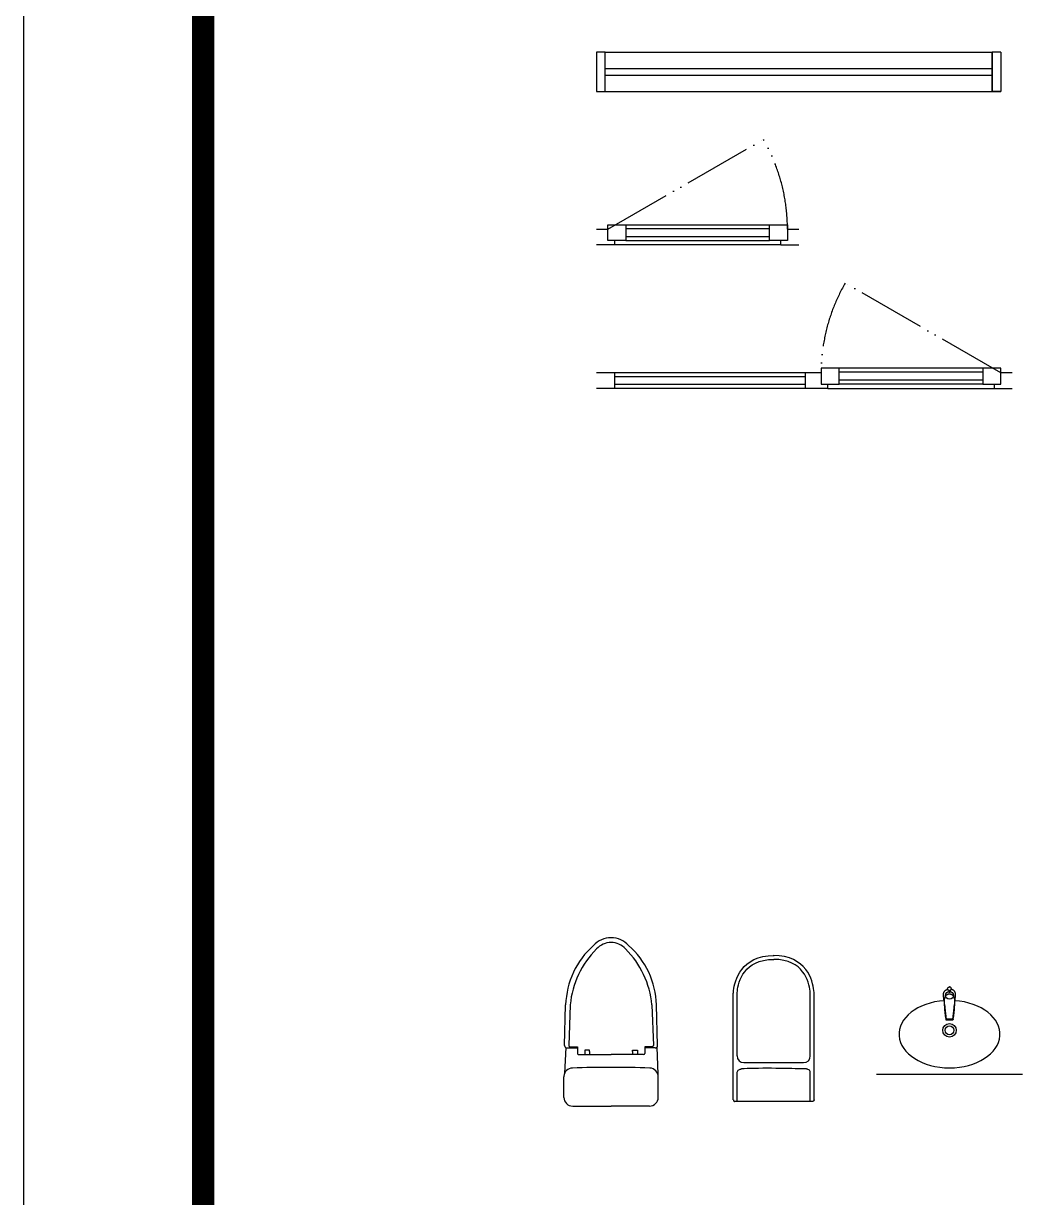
# Model space of a CAD drawing. Header units: millimetres. Extents: x 0 to 460316, y -63250 to 103204.
# Drawn here: x 0 to 4521, y 52751 to 57982 of the extents above; entities that cross this region are included whole.
import ezdxf

# ---------------------------------------------------------------- set-up
doc = ezdxf.new("R2010")
doc.units = ezdxf.units.MM
doc.header["$LTSCALE"] = 25
doc.linetypes.add('ACAD_ISO05W100', pattern=[33, 24, -3, 0, -3, 0, -3])
for name, color, linetype in [('ac-furniture', 152, 'Continuous'), ('ac-Ref', 8, 'Continuous'), ('ac-window', 140, 'Continuous')]:
    doc.layers.add(name, color=color, linetype=linetype)

# ---------------------------------------------------------------- blocks, each defined once
blk = doc.blocks.new('*U72')
at = {"layer": 'ac-Ref'}
for p, q in [((38.09999999980296, 175.5148948180431), (1761.899999999791, 175.5148948176102)), ((38.09999999630963, 1.484295353293419e-09), (1761.899999999994, -4.329194780439138e-10))]:
    blk.add_line(p, q, dxfattribs=at)
at = {"layer": 'ac-window'}
for p, q in [((1799.999999999797, 175.5148948165042), (1800, -2.266460796818137e-09)), ((38.09999999879604, 102.7574474090434), (1761.899999999898, 102.7574474085814)), ((38.09999999878629, 72.75744740904338), (1761.899999999888, 72.75744740858136))]:
    blk.add_line(p, q, dxfattribs=at)
for points in [[(-9.450088121619185e-10, 175.5148948180431), (0, 0), (38.09999999777938, 0), (38.09999999980296, 175.5148948180431), (-2.028611355152091e-10, 175.5148948180431), (-2.028611355152091e-10, 175.5148948180431)], [(1800, -2.266460796818137e-09), (1761.899999999994, -4.329194780439138e-10), (1761.899999999791, 175.5148948176102)], [(1761.899999999791, 175.5148948194583), (1761.900000000736, 1.429725671187043e-09), (1800, -4.329194780439138e-10)], [(1799.999999999797, 175.5148948176102), (1761.900000000534, 175.5148948194583), (1761.900000000534, 175.5148948194583)]]:
    blk.add_lwpolyline(points, dxfattribs=at)
blk = doc.blocks.new('*U69')
at = {"layer": 'ac-Ref', "linetype": 'ACAD_ISO05W100', "ltscale": 0.5}
blk.add_line((49995.63306889497, 111701.2475769431), (49302.8127458674, 112101.2475769431), dxfattribs=at)
at = {"layer": 'ac-Ref'}
for p, q in [((49125.63306889497, 111701.2475769429), (48275.63306889497, 111701.247576943)), ((49915.63306889497, 111721.2475769431), (49275.63306889497, 111721.2475769431)), ((50045.63306889497, 111701.2475769429), (49995.63306889497, 111701.2475769431)), ((49125.63306889497, 111631.2475769431), (48275.63306889497, 111631.2475769432)), ((49225.63306889497, 111631.2475769431), (49965.63306889497, 111631.2475769431)), ((49915.63306889497, 111651.2475769431), (49275.63306889497, 111651.2475769431)), ((49965.63306889497, 111651.2475769431), (49965.63306889497, 111631.2475769431)), ((49965.63306889497, 111631.2475769431), (50045.63306889497, 111631.2475769431))]:
    blk.add_line(p, q, dxfattribs=at)
at = {"layer": 'ac-Ref', "linetype": 'ACAD_ISO05W100', "ltscale": 0.5}
blk.add_arc((49995.63306889498, 111701.2475769431), 800.000000000028, 149.999999999991, 180, dxfattribs=at)
at = {"layer": 'ac-window'}
for p, q in [((48275.63306889497, 111701.2475769429), (48195.63306889497, 111701.2475769429)), ((48275.63306889497, 111701.2475769429), (48275.63306889497, 111631.2475769431)), ((49125.63306889497, 111683.7475769431), (48275.63306889497, 111683.7475769432)), ((49195.63306889497, 111701.2475769431), (49125.63306889497, 111701.2475769429)), ((49125.63306889497, 111631.2475769431), (49125.63306889497, 111701.2475769429)), ((49195.63306889497, 111721.2475769431), (49195.63306889497, 111651.2475769431)), ((49275.63306889497, 111721.2475769431), (49195.63306889497, 111721.2475769431)), ((49275.63306889497, 111651.2475769431), (49275.63306889497, 111721.2475769431)), ((49915.63306889497, 111703.7475769431), (49275.63306889497, 111703.7475769431)), ((49915.63306889497, 111721.2475769431), (49915.63306889497, 111651.2475769431)), ((49995.63306889497, 111721.2475769431), (49915.63306889497, 111721.2475769431)), ((49995.63306889497, 111651.2475769431), (49995.63306889497, 111721.2475769431)), ((48275.63306889497, 111631.2475769431), (48195.63306889497, 111631.2475769431)), ((49125.63306889497, 111648.7475769431), (48275.63306889497, 111648.7475769432)), ((49225.63306889497, 111631.2475769431), (49125.63306889497, 111631.2475769431)), ((49195.63306889497, 111651.2475769431), (49275.63306889497, 111651.2475769431)), ((49225.63306889497, 111631.2475769431), (49225.63306889497, 111651.2475769431)), ((49915.63306889497, 111668.7475769431), (49275.63306889497, 111668.7475769431)), ((49915.63306889497, 111651.2475769431), (49995.63306889497, 111651.2475769431))]:
    blk.add_line(p, q, dxfattribs=at)
blk = doc.blocks.new('*U68')
at = {"layer": 'ac-Ref', "linetype": 'ACAD_ISO05W100', "ltscale": 0.5}
for p, q in [((50, 69.9999999999709), (742.820323027554, 469.9999999999709)), ((0, 69.99999999979627), (50, 69.9999999999709)), ((850, 69.99999999999272), (900, 69.9999999998181))]:
    blk.add_line(p, q, dxfattribs=at)
at = {"layer": 'ac-Ref'}
for p, q in [((130, 89.9999999999709), (770, 89.99999999999272)), ((80, -2.91038304567337e-11), (0, 0)), ((80, 19.9999999999709), (80, -2.91038304567337e-11)), ((130, 19.9999999999709), (770, 19.99999999999272)), ((820, -7.275957614183426e-12), (820, 19.99999999999272)), ((820, -7.275957614183426e-12), (80, -2.91038304567337e-11)), ((820, -7.275957614183426e-12), (900, -7.275957614183426e-12))]:
    blk.add_line(p, q, dxfattribs=at)
at = {"layer": 'ac-Ref', "linetype": 'ACAD_ISO05W100', "ltscale": 0.5}
blk.add_arc((50.00000000000147, 69.99999999997658), 799.9999999999987, 1.303103432782656e-12, 29.99999999999955, dxfattribs=at)
at = {"layer": 'ac-window'}
for p, q in [((50, 19.9999999999709), (50, 89.9999999999709)), ((50, 89.9999999999709), (130, 89.9999999999709)), ((130, 89.9999999999709), (130, 19.9999999999709)), ((130, 72.4999999999709), (770, 72.50000000002183)), ((770, 19.99999999999272), (770, 89.99999999999272)), ((770, 89.99999999999272), (850, 89.99999999999272)), ((850, 89.99999999999272), (850, 19.99999999999272)), ((130, 19.9999999999709), (50, 19.9999999999709)), ((130, 37.4999999999709), (770, 37.50000000002183)), ((850, 19.99999999999272), (770, 19.99999999999272))]:
    blk.add_line(p, q, dxfattribs=at)
blk = doc.blocks.new('세면대_고급형(동적)')
at = {"layer": 'ac-furniture', "linetype": 'ByBlock'}
for p, q in [((54907.61039441956, 115647.4553653373, 0.2530337033298763), (54907.61039441956, 115640.7069466597, 0.2530337033298763)), ((54913.61039441956, 115647.4553701038, 0.2530337033298763), (54913.61039441956, 115640.7072637846, 0.2530337033298763)), ((54889.60075581296, 115583.4184114534, 0.2530337033298763), (54889.60141252667, 115583.4164546548, 0.2530337033298763)), ((54891.43552333786, 115570.3401042527, 0.2530337033298763), (54891.42978006076, 115570.3103358561, 0.2530337033298763)), ((54891.42978006076, 115570.3103358561, 0.2530337033298763), (54891.42979714516, 115570.3101411059, 0.2530337033298763)), ((54929.78526489687, 115570.3400983338, 0.2530337033298763), (54929.79112210596, 115570.310317346, 0.2530337033298763)), ((54929.79112210596, 115570.310317346, 0.2530337033298763), (54929.79110576517, 115570.3101223168, 0.2530337033298763)), ((54931.62008815307, 115583.4183703284, 0.2530337033298763), (54931.61939326377, 115583.4162990462, 0.2530337033298763)), ((54896.98984260166, 115521.6622928463, 0.2530337033298763), (54896.98281974507, 115521.6647456825, 0.2530337033298763)), ((54924.23093697327, 115521.6623033805, 0.2530337033298763), (54924.23796034907, 115521.6647560403, 0.2530337033298763))]:
    blk.add_line(p, q, dxfattribs=at)
at = {"layer": 'ac-furniture'}
blk.add_line((55235.63556828797, 115272.8284892953), (54585.63556828797, 115272.8284892953), dxfattribs=at)
at = {"layer": 'ac-furniture', "linetype": 'ByBlock'}
for centre, radius in [((54910.63556828797, 115625.7992065747), 17.5), ((54910.63556828797, 115470.0612634491), 30), ((54910.63556828797, 115470.0612634491), 19.66465533525556)]:
    blk.add_circle(centre, radius, dxfattribs=at)
at = {"layer": 'ac-furniture'}
blk.add_ellipse((54910.63556828797, 115452.8284892953), major_axis=(225, -1.377727649040772e-14), ratio=0.6666666666666666, start_param=1.674619146323874, end_param=7.750383841707553, dxfattribs=at)
at = {"layer": 'ac-furniture', "linetype": 'ByBlock'}
for points in [[(54907.01080220807, 115647.7133955556, 0.2530337033298763), (54906.32382683177, 115648.0820476561, 0.2530337033298763), (54905.40391887886, 115648.7215246322, 0.2530337033298763), (54904.58099771426, 115649.4784032759, 0.2530337033298763), (54903.87039280226, 115650.3385843701, 0.2530337033298763), (54903.28534136777, 115651.2860443685, 0.2530337033298763), (54902.83674181206, 115652.3031338843, 0.2530337033298763), (54902.53295069617, 115653.3709064638, 0.2530337033298763), (54902.37962707377, 115654.4694715244, 0.2530337033298763), (54902.37962707377, 115655.5783648776, 0.2530337033298763), (54902.53295069617, 115656.6769299382, 0.2530337033298763), (54902.83674181206, 115657.7447025177, 0.2530337033298763), (54903.28534136777, 115658.7617920334, 0.2530337033298763), (54903.87039280226, 115659.7092520319, 0.2530337033298763), (54904.58099771426, 115660.5694331261, 0.2530337033298763), (54905.40391887886, 115661.3263117697, 0.2530337033298763), (54906.32382683177, 115661.9657887458, 0.2530337033298763), (54907.32358542837, 115662.4759518082, 0.2530337033298763), (54908.38457105757, 115662.8472975842, 0.2530337033298763), (54909.48701956456, 115663.0729086048, 0.2530337033298763), (54910.61039441956, 115663.1485821633, 0.2530337033298763)], [(54914.20998663106, 115647.7133955556, 0.2530337033298763), (54914.89696200736, 115648.0820476561, 0.2530337033298763), (54915.81686996025, 115648.7215246322, 0.2530337033298763), (54916.63979112486, 115649.4784032759, 0.2530337033298763), (54917.35039603687, 115650.3385843701, 0.2530337033298763), (54917.93544747136, 115651.2860443685, 0.2530337033298763), (54918.38404702707, 115652.3031338843, 0.2530337033298763), (54918.68783814297, 115653.3709064638, 0.2530337033298763), (54918.84116176536, 115654.4694715244, 0.2530337033298763), (54918.84116176536, 115655.5783648776, 0.2530337033298763), (54918.68783814297, 115656.6769299382, 0.2530337033298763), (54918.38404702707, 115657.7447025177, 0.2530337033298763), (54917.93544747136, 115658.7617920334, 0.2530337033298763), (54917.35039603687, 115659.7092520319, 0.2530337033298763), (54916.63979112486, 115660.5694331261, 0.2530337033298763), (54915.81686996025, 115661.3263117697, 0.2530337033298763), (54914.89696200736, 115661.9657887458, 0.2530337033298763), (54913.89720341077, 115662.4759518082, 0.2530337033298763), (54912.83621778156, 115662.8472975842, 0.2530337033298763), (54911.73376927456, 115663.0729086048, 0.2530337033298763), (54910.61039441956, 115663.1485821633, 0.2530337033298763)], [(54891.99888568895, 115621.8706276212, 0.2530337033298763), (54891.70118966346, 115621.4459791533, 0.2530337033298763), (54891.38182348506, 115620.9706960091, 0.2530337033298763), (54891.03494929426, 115620.4299789475, 0.2530337033298763), (54890.66137664426, 115619.8126514081, 0.2530337033298763), (54890.27176981847, 115619.1227831634, 0.2530337033298763), (54889.88384952267, 115618.3797278247, 0.2530337033298763), (54889.51333318496, 115617.6055811437, 0.2530337033298763), (54889.17002486126, 115616.817226436, 0.2530337033298763), (54888.85933049626, 115616.0260592703, 0.2530337033298763), (54888.58539688986, 115615.2447983627, 0.2530337033298763), (54888.35042772736, 115614.4867943992, 0.2530337033298763), (54888.15471728487, 115613.7660122768, 0.2530337033298763), (54887.99621687876, 115613.0949025274, 0.2530337033298763), (54887.87017358106, 115612.4782255163, 0.2530337033298763), (54887.77119124656, 115611.916377766, 0.2530337033298763), (54887.69404536937, 115611.4068317939, 0.2530337033298763), (54887.63408595357, 115610.9418604049, 0.2530337033298763), (54887.58793335606, 115610.5140684937, 0.2530337033298763), (54887.55315246487, 115610.1169777623, 0.2530337033298763), (54887.52806139397, 115609.7516608644, 0.2530337033298763), (54887.51013437046, 115609.4234854679, 0.2530337033298763), (54887.49639727626, 115609.1306490027, 0.2530337033298763)], [(54910.61039017707, 115631.2566508739, 0.2530337033298763), (54908.31731300947, 115631.1317546683, 0.2530337033298763), (54905.85993368227, 115630.7479604919, 0.2530337033298763), (54903.17646012016, 115630.0212882903, 0.2530337033298763), (54900.24740417078, 115628.816303379, 0.2530337033298763), (54897.24100485735, 115627.0391111843, 0.2530337033298763), (54894.41203356457, 115624.6882056742, 0.2530337033298763), (54891.99976542767, 115621.8700262913, 0.2530337033298763)], [(54910.61039441956, 115646.8992542386, 0.2530337033298763), (54909.48701956456, 115646.9749277972, 0.2530337033298763), (54908.38457105757, 115647.2005388178, 0.2530337033298763), (54907.32358542837, 115647.5718845938, 0.2530337033298763), (54907.01080220807, 115647.7133955556, 0.2530337033298763)], [(54907.01080054966, 115647.713392083, 0.2530337033298763), (54907.79259821966, 115647.3861326162, 0.2530337033298763), (54908.54315761056, 115647.1535597004, 0.2530337033298763), (54909.25521535687, 115647.0018316045, 0.2530337033298763), (54909.94151770527, 115646.9163135871, 0.2530337033298763), (54910.61039441956, 115646.8889164237, 0.2530337033298763)], [(54907.61007768447, 115642.4675900481, 0.2530337033298763), (54907.48296492787, 115642.3144875555, 0.2530337033298763), (54907.32545649787, 115642.0540233804, 0.2530337033298763), (54907.23489188367, 115641.7901131706, 0.2530337033298763), (54907.21039996407, 115641.5640317398, 0.2530337033298763)], [(54907.21039996407, 115641.5640317398, 0.2530337033298763), (54907.21091271867, 115641.531698416, 0.2530337033298763), (54907.24929895956, 115641.2843787052, 0.2530337033298763), (54907.34474822956, 115641.0514710397, 0.2530337033298763), (54907.49133037387, 115640.8359247597, 0.2530337033298763), (54907.68210359645, 115640.6403029666, 0.2530337033298763), (54907.91070653197, 115640.4654178766, 0.2530337033298763), (54908.17531180507, 115640.3094237907, 0.2530337033298763), (54908.47913136367, 115640.1701442369, 0.2530337033298763), (54908.82368032596, 115640.0485669366, 0.2530337033298763), (54909.20694483277, 115639.9476021974, 0.2530337033298763), (54909.63215300516, 115639.8693836758, 0.2530337033298763), (54910.10218637476, 115639.8179432481, 0.2530337033298763), (54910.61039441956, 115639.7995276248, 0.2530337033298763)], [(54910.61039441956, 115646.8992542386, 0.2530337033298763), (54911.73376927456, 115646.9749277972, 0.2530337033298763), (54912.83621778156, 115647.2005388178, 0.2530337033298763), (54913.89720341077, 115647.5718845938, 0.2530337033298763), (54914.20998663106, 115647.7133955556, 0.2530337033298763)], [(54910.61039441956, 115646.8889164237, 0.2530337033298763), (54911.28966428107, 115646.9171727452, 0.2530337033298763), (54911.97935226696, 115647.004152011, 0.2530337033298763), (54912.68855092257, 115647.1563990754, 0.2530337033298763), (54913.43152439166, 115647.387338904, 0.2530337033298763), (54914.20998828947, 115647.713392083, 0.2530337033298763)], [(54910.61039441956, 115639.7995276248, 0.2530337033298763), (54911.10438855796, 115639.8169156165, 0.2530337033298763), (54911.54668081696, 115639.8633680628, 0.2530337033298763), (54911.94427283827, 115639.9325446944, 0.2530337033298763), (54912.30299466166, 115640.02075628, 0.2530337033298763), (54912.62251911397, 115640.1242954267, 0.2530337033298763), (54912.91212165536, 115640.2439165855, 0.2530337033298763), (54913.17235280937, 115640.3793346803, 0.2530337033298763), (54913.40048036867, 115640.5290043118, 0.2530337033298763), (54913.59536789407, 115640.6922331362, 0.2530337033298763), (54913.75561149887, 115640.8685381021, 0.2530337033298763), (54913.87891718677, 115641.0567968647, 0.2530337033298763), (54913.96290968376, 115641.2555122461, 0.2530337033298763), (54914.00537588276, 115641.4629956169, 0.2530337033298763), (54914.01037649986, 115641.5639548015, 0.2530337033298763)], [(54929.22107590786, 115621.8699181387, 0.2530337033298763), (54927.00232579757, 115624.495414764, 0.2530337033298763), (54924.38778409136, 115626.7468710408, 0.2530337033298763), (54921.49826677666, 115628.5491392025, 0.2530337033298763), (54918.51393175237, 115629.8587670546, 0.2530337033298763), (54915.63571599156, 115630.688678617, 0.2530337033298763), (54912.97552852126, 115631.1241928053, 0.2530337033298763), (54910.61039018346, 115631.2566520512, 0.2530337033298763)], [(54914.01037649986, 115641.5639548015, 0.2530337033298763), (54914.00423601396, 115641.6773253581, 0.2530337033298763), (54913.95752206467, 115641.8963386416, 0.2530337033298763), (54913.86332239046, 115642.1176202786, 0.2530337033298763), (54913.71972503676, 115642.3384239495, 0.2530337033298763), (54913.61072397817, 115642.4675691598, 0.2530337033298763)], [(54926.96347925886, 115518.201565329, 0.2530337033298763), (54929.37717930437, 115533.4901407112, 0.2530337033298763), (54931.53327051067, 115550.5705749702, 0.2530337033298763), (54933.20135696567, 115569.7169101227, 0.2530337033298763), (54934.01592462647, 115590.6697578663, 0.2530337033298763), (54933.72439380117, 115609.1306489323, 0.2530337033298763)], [(54933.72439160566, 115609.1306490465, 0.2530337033298763), (54933.71047361055, 115609.4271047618, 0.2530337033298763), (54933.69232290467, 115609.7583889011, 0.2530337033298763), (54933.66691182117, 115610.1262293755, 0.2530337033298763), (54933.63173572166, 115610.5255316034, 0.2530337033298763), (54933.58525641027, 115610.9540798709, 0.2530337033298763), (54933.52566968846, 115611.4145065842, 0.2530337033298763), (54933.45073565136, 115611.9093901398, 0.2530337033298763), (54933.35736185107, 115612.4424523861, 0.2530337033298763), (54933.24100143336, 115613.0194064451, 0.2530337033298763), (54933.09580845346, 115613.647074258, 0.2530337033298763), (54932.91557673927, 115614.3287270664, 0.2530337033298763), (54932.69639634567, 115615.0570695294, 0.2530337033298763), (54932.43651286057, 115615.8209696848, 0.2530337033298763), (54932.13555663486, 115616.609621994, 0.2530337033298763), (54931.79470987746, 115617.4124216208, 0.2530337033298763), (54931.41594498936, 115618.2204166812, 0.2530337033298763), (54931.00826129847, 115619.0132111518, 0.2530337033298763), (54930.59396012896, 115619.7534971326, 0.2530337033298763), (54930.20197018515, 115620.4041162907, 0.2530337033298763), (54929.84714497886, 115620.958258763, 0.2530337033298763), (54929.52529979746, 115621.437670381, 0.2530337033298763), (54929.22197221746, 115621.8705310752, 0.2530337033298763)], [(54889.45209566967, 115583.8563835464, 0.2530337033298763), (54889.09684591867, 115584.857413025, 0.2530337033298763), (54888.55313576176, 115586.2782572556, 0.2530337033298763), (54888.02688637136, 115587.5344089163, 0.2530337033298763)], [(54889.46939435767, 115583.8060283676, 0.2530337033298763), (54889.45209566967, 115583.8563835464, 0.2530337033298763)], [(54889.60075583437, 115583.4184114605, 0.2530337033298763), (54889.46939435767, 115583.8060283676, 0.2530337033298763)], [(54891.42728941166, 115570.339385621, 0.2530337033298763), (54891.19327991238, 115572.8904424163, 0.2530337033298763), (54890.91009981326, 115575.5755419249, 0.2530337033298763), (54890.61376353496, 115577.9865459073, 0.2530337033298763), (54890.31718682537, 115580.0283573504, 0.2530337033298763), (54890.03455062356, 115581.6373412248, 0.2530337033298763), (54889.78200857036, 115582.7848631267, 0.2530337033298763), (54889.60141095726, 115583.4164541849, 0.2530337033298763)], [(54891.42978115186, 115570.3103359496, 0.2530337033298763), (54891.42728941166, 115570.339385621, 0.2530337033298763)], [(54896.86549972296, 115522.4514395489, 0.2530337033298763), (54895.13825446667, 115534.9991548268, 0.2530337033298763), (54893.62695918237, 115547.7491172692, 0.2530337033298763), (54892.40375377965, 115559.6124155753, 0.2530337033298763), (54891.42968176177, 115570.3101311933, 0.2530337033298763)], [(54891.43802982915, 115570.3108510329, 0.2530337033298763), (54891.43552311817, 115570.3401042382, 0.2530337033298763)], [(54929.79110601866, 115570.310122295, 0.2530337033298763), (54928.81906239767, 115559.6334306174, 0.2530337033298763), (54927.59615224876, 115547.7702281985, 0.2530337033298763), (54926.08522603246, 115535.0202711498, 0.2530337033298763), (54924.35528785156, 115522.4514425204, 0.2530337033298763)], [(54929.78526489687, 115570.3400983338, 0.2530337033298763), (54929.78277464127, 115570.311037134, 0.2530337033298763)], [(54929.79349873976, 115570.3393792669, 0.2530337033298763), (54929.79100678767, 115570.3103272315, 0.2530337033298763)], [(54931.61932145257, 115583.4163232359, 0.2530337033298763), (54931.44107938236, 115582.7939610779, 0.2530337033298763), (54931.18892759597, 115581.6510450595, 0.2530337033298763), (54930.90654319286, 115580.0467985141, 0.2530337033298763), (54930.61005790606, 115578.0092662701, 0.2530337033298763), (54930.31358776116, 115575.6010164755, 0.2530337033298763), (54930.03000543737, 115572.9159189882, 0.2530337033298763), (54929.79349873976, 115570.3393792669, 0.2530337033298763)], [(54931.75139314897, 115583.8060257503, 0.2530337033298763), (54931.62002603676, 115583.4183910986, 0.2530337033298763)], [(54931.77076277076, 115583.8623989397, 0.2530337033298763), (54931.75139314897, 115583.8060257503, 0.2530337033298763)], [(54933.19390091817, 115587.5344053845, 0.2530337033298763), (54932.66948949937, 115586.2828415483, 0.2530337033298763), (54932.12592451437, 115584.862830856, 0.2530337033298763), (54931.77076277076, 115583.8623989397, 0.2530337033298763)], [(54894.25714411736, 115518.2016469941, 0.2530337033298763), (54894.49783888276, 115517.6708383069, 0.2530337033298763), (54894.87977067268, 115517.2242755674, 0.2530337033298763), (54895.36990906126, 115516.9005804366, 0.2530337033298763), (54895.92586485106, 115516.7277488077, 0.2530337033298763)], [(54895.92589675936, 115516.7277975382, 0.2530337033298763), (54905.72598167136, 115516.2560499593, 0.2530337033298763), (54915.49756345316, 115516.2561159112, 0.2530337033298763), (54925.29489210027, 115516.7277973125, 0.2530337033298763)], [(54896.98281966406, 115521.6647469143, 0.2530337033298763), (54896.86549972296, 115522.4514395489, 0.2530337033298763)], [(54898.57691722877, 115519.9399198648, 0.2530337033298763), (54898.07848496507, 115520.1170064454, 0.2530337033298763), (54897.63532648247, 115520.4269059141, 0.2530337033298763), (54897.28405749207, 115520.8497690241, 0.2530337033298763), (54897.05258051006, 115521.3566874051, 0.2530337033298763), (54896.98286946796, 115521.6647531434, 0.2530337033298763)], [(54898.74947134627, 115519.9117377577, 0.2530337033298763), (54898.57691722877, 115519.9399198648, 0.2530337033298763)], [(54898.77258715036, 115519.9091547132, 0.2530337033298763), (54898.74947134627, 115519.9117377577, 0.2530337033298763)], [(54898.84351053258, 115519.9016262503, 0.2530337033298763), (54898.77259674786, 115519.9090906044, 0.2530337033298763)], [(54922.67050480416, 115519.945689715, 0.2530337033298763), (54914.66041012996, 115519.360773732, 0.2530337033298763), (54906.58083789457, 115519.3600332074, 0.2530337033298763), (54898.84351053258, 115519.9016262503, 0.2530337033298763)], [(54924.23791680257, 115521.664762569, 0.2530337033298763), (54924.17508936646, 115521.3796756006, 0.2530337033298763), (54923.95009883687, 115520.8713565109, 0.2530337033298763), (54923.60485657197, 115520.4449989615, 0.2530337033298763), (54923.16637232447, 115520.1296091285, 0.2530337033298763), (54922.67050480416, 115519.945689715, 0.2530337033298763)], [(54924.35528785156, 115522.4514425204, 0.2530337033298763), (54924.23796876946, 115521.6647559385, 0.2530337033298763)], [(54926.96364471097, 115518.2016469313, 0.2530337033298763), (54926.72294996126, 115517.6708382647, 0.2530337033298763), (54926.34101818147, 115517.2242755234, 0.2530337033298763), (54925.85087978767, 115516.9005803812, 0.2530337033298763), (54925.29492397937, 115516.7277487453, 0.2530337033298763)]]:
    blk.add_spline(points, degree=3, dxfattribs=at)
for points, knots in [([(54883.51650470679, 115628.5385576699, 0.2530337033298763), (54883.55265678049, 115629.7080538397, 0.2530337033298763), (54883.62493503233, 115632.0462084746, 0.2530337033298763), (54884.17102776769, 115635.5202751234, 0.2530337033298763), (54885.18875459959, 115638.8876666226, 0.2530337033298763), (54886.76224157197, 115642.0388669705, 0.2530337033298763), (54888.86454666164, 115644.8639072661, 0.2530337033298763), (54891.40506828399, 115647.298315538, 0.2530337033298763), (54894.26577853486, 115649.3429842021, 0.2530337033298763), (54897.36343746886, 115651.0069514365, 0.2530337033298763), (54900.1928565834, 115652.1307944515, 0.2530337033298763), (54901.98514206556, 115652.6690297174, 0.2530337033298763), (54902.66182771133, 115652.847821027, 0.2530337033298763)], [0, 0, 0, 0, 3.507827759584966, 7.013142878257928, 10.51657373788062, 14.02100300943547, 17.5241894514888, 21.02764433703654, 24.53429961598898, 28.04159929889682, 31.55082841780944, 33.64950634610197, 33.64950634610197, 33.64950634610197, 33.64950634610197]), ([(54887.34333444257, 115603.1664332088, 0.2530337033298763), (54885.98693049999, 115606.4472227551, 0.2530337033298763), (54885.5541604883, 115609.1353777976, 0.2530337033298763), (54884.76395191914, 115614.1962749567, 0.2530337033298763), (54883.75481846172, 115621.3356570806, 0.2530337033298763), (54883.59594155653, 115626.1376231038, 0.2530337033298763), (54883.51650470679, 115628.5385576699, 0.2530337033298763)], [6.235517126057758, 6.235517126057758, 6.235517126057758, 6.235517126057758, 7.202228918014763, 14.40458168177283, 21.60638970389726, 28.80790710485294, 28.80790710485294, 28.80790710485294, 28.80790710485294]), ([(54887.49639480317, 115609.1306488976, 0.2530337033298763), (54887.33128881735, 115602.9731649165, 0.2530337033298763), (54886.97875978208, 115589.8259014971, 0.2530337033298762), (54887.83699056278, 115570.2752789282, 0.2530337033298763), (54889.50360406835, 115551.213540953, 0.2530337033298763), (54891.65971655623, 115534.0437012106, 0.2530337033298763), (54893.42263863394, 115523.2920349018, 0.2530337033298762), (54894.25730934247, 115518.2015654765, 0.2530337033298763)], [0, 0, 0, 0, 18.47466108797308, 39.44650715350325, 58.66069487421407, 75.87014516813508, 91.34464329111596, 91.34464329111596, 91.34464329111596, 91.34464329111596]), ([(54937.75463186915, 115628.5385576699, 0.2530337033298763), (54937.71847979544, 115629.7080538397, 0.2530337033298763), (54937.6462015436, 115632.0462084746, 0.2530337033298763), (54937.10010880824, 115635.5202751234, 0.2530337033298763), (54936.08238197635, 115638.8876666226, 0.2530337033298763), (54934.50889500396, 115642.0388669705, 0.2530337033298763), (54932.40658991429, 115644.8639072661, 0.2530337033298763), (54929.86606829194, 115647.298315538, 0.2530337033298763), (54927.00535804107, 115649.3429842021, 0.2530337033298763), (54923.90769910708, 115651.0069514365, 0.2530337033298763), (54921.07827999254, 115652.1307944515, 0.2530337033298763), (54919.28599451037, 115652.6690297174, 0.2530337033298763), (54918.6093088646, 115652.847821027, 0.2530337033298763)], [0, 0, 0, 0, 3.507827759584966, 7.013142878257928, 10.51657373788062, 14.02100300943547, 17.5241894514888, 21.02764433703654, 24.53429961598898, 28.04159929889682, 31.55082841780944, 33.64950634610197, 33.64950634610197, 33.64950634610197, 33.64950634610197]), ([(54933.92780213336, 115603.1664332088, 0.2530337033298763), (54935.28420607594, 115606.4472227551, 0.2530337033298763), (54935.71697608763, 115609.1353777976, 0.2530337033298763), (54936.50718465679, 115614.1962749567, 0.2530337033298763), (54937.51631811421, 115621.3356570806, 0.2530337033298763), (54937.6751950194, 115626.1376231038, 0.2530337033298763), (54937.75463186915, 115628.5385576699, 0.2530337033298763)], [6.235517126057758, 6.235517126057758, 6.235517126057758, 6.235517126057758, 7.202228918014763, 14.40458168177283, 21.60638970389726, 28.80790710485294, 28.80790710485294, 28.80790710485294, 28.80790710485294])]:
    blk.add_open_spline(points, degree=3, knots=knots, dxfattribs=at)
blk = doc.blocks.new('변기2')
at = {"layer": 'ac-furniture'}
for p, q in [((0, -172.6566632108734), (0, 172.6566632108734)), ((-7.275957614183426e-12, 163.0049438089191), (125.9814265350287, 163.0049438089191)), ((7.348586875974433, 180.0049438089336), (475.3883383852517, 180.0049438089336)), ((202.7983936536912, 163.0049438089336), (475.3883383852517, 163.0049438089336)), ((172.7983936536912, 133.0049438089336), (172.7983936536912, -133.0052500868478)), ((-7.275957614183426e-12, -163.0049438089191), (125.9814265350287, -163.0049438089191)), ((7.348586875974433, -180.0052500868478), (475.3883383852517, -180.0052500868478)), ((202.7983936536912, -163.0052500868478), (475.3883383852517, -163.0052500868478))]:
    blk.add_line(p, q, dxfattribs=at)
for points in [[(7.348586875974433, 180.0049438089336), (7.295316540141357, 179.997482038365), (7.142834182464867, 179.9727966396167), (6.902136781223817, 179.9274454894039), (6.584343425565748, 179.8579824608605), (6.200390038371552, 179.7609634288383), (5.761270595234237, 179.6329442682909), (5.278105186182074, 179.4704808541137), (4.761889788613189, 179.2701280603069), (4.223620379925705, 179.0284387590509), (3.674293938442133, 178.7419728289096), (3.124967496944009, 178.4072831420344), (2.586698088256526, 178.0209245724545), (2.070482690687641, 177.5794539959898), (1.587317281635478, 177.0794262866111), (1.148197838498163, 176.5173973192432), (0.764243450408685, 175.8899209670053), (0.4464500947360648, 175.1935541056591), (0.2057536944048479, 174.4248526101728), (0.05327133672835771, 173.5803703536076), (0, 172.6566632108734)], [(475.3883383852517, 180.0049438089336), (476.6536925276887, 180.0086651856109), (480.2752265934832, 179.923339763991), (485.9911440367141, 179.6042312149657), (493.5396503132361, 178.9066052111302), (502.6589398689684, 177.6857284260477), (513.0872141561704, 175.7968645305227), (524.5626836352603, 173.0952801981039), (536.8235457548581, 169.4362390996102), (549.608002968118, 164.6750069076807), (562.654257728238, 158.6668492949539), (575.7005124883435, 151.2670329349639), (588.484969701618, 142.3308174949052), (600.7458318212157, 131.7134756537707), (612.2213013003056, 119.270266077845), (622.6495795911324, 104.8564574424672), (631.76886514324, 88.32732242667407), (639.3173714197619, 69.53810968760808), (645.0332888629782, 48.34409790973586), (648.6548229287873, 24.60053775209235), (649.9201770712243, -1.837284093649941)], [(475.438334767925, 163.0050173278723), (476.4784506422802, 163.0080762841244), (479.6010417113794, 162.9345062459179), (484.734698859007, 162.6479041562707), (491.6287172869561, 162.010765317129), (500.0146842431714, 160.8880646599282), (509.6220818128204, 159.147885422266), (520.1803126123123, 156.6622397623723), (531.4202849754365, 153.3078654596902), (543.0767003309738, 148.9667425549414), (554.8913077394973, 143.5257922785531), (566.617128655962, 136.8749240372563), (578.0229004659777, 128.902396736783), (588.8958403664219, 119.4869316075783), (599.0398770167158, 108.487436186886), (608.266908887199, 95.7339721974713), (616.3817987725633, 81.0253516825178), (623.16659034021, 64.13712406705599), (628.3714341659288, 44.83811871221405), (631.7163707302025, 22.90799156330468), (632.8127813585379, 1.039863855112344e-05)], [(144.6964179661736, -144.1805078455945), (144.7422355395829, -142.6265768576268), (144.8700375030603, -138.1401450108533), (145.0653747459146, -130.984299021904), (145.313738102981, -121.4220945791603), (145.6006804654317, -109.7165883720008), (145.9117537234997, -96.13083608885063), (146.2324797401816, -80.92792344540067), (146.5483793775347, -64.37087810462981), (146.8449734976894, -46.72276876682008), (147.1078159926838, -28.2466841503483), (147.3224277246045, -9.205664930021157), (147.4743595827749, 10.13723420661699), (147.5491044038645, 29.51892554205551), (147.5322120763012, 48.67636940242664), (147.4092374930478, 67.34649308382359), (147.1656995143712, 85.26624089783581), (146.7870899760019, 102.172549148745), (146.2589927972876, 117.802351138118), (145.5669278393616, 131.8925901766488), (144.6964179661736, 144.1802015676803)], [(475.3883383852517, -180.0052500868478), (476.6536925276887, -180.0089764680451), (480.2752265934832, -179.9236640582531), (485.9911440367141, -179.6045575110329), (493.5396503132361, -178.9069335090317), (502.6589398689684, -177.686068734838), (513.0872141561704, -175.7972088429378), (524.5626836352603, -173.0956295150536), (536.8235457548581, -169.4366094356374), (549.608002968118, -164.6753922573262), (562.654257728238, -158.6672246355301), (575.7005124883435, -151.2674132800748), (588.484969701618, -142.3311738182238), (600.7458318212157, -131.7138129598316), (612.2213013003056, -119.270576359384), (622.6495795911324, -104.8567406994844), (631.76886514324, -88.32755163464753), (639.3173714197619, -69.53830186197592), (645.0332888629782, -48.34422002054635), (648.6548229287873, -24.60059980840015), (649.9201770712243, 1.837314120886731)], [(475.4384020026482, -163.0053238036489), (476.4785147843431, -163.008386864487), (479.6010751621143, -162.9348287684552), (484.7347040473105, -162.6482300545176), (491.6287304592261, -162.0110923057655), (500.0146982043298, -160.8884025880106), (509.622088348835, -159.1482283837249), (520.1803290161042, -156.6625850052515), (531.4203059375141, -153.3082286111894), (543.0767032556978, -148.9671261128387), (554.8913052961216, -143.5261692444619), (566.6171213291964, -136.8753082710173), (578.0228861415599, -128.9027644306043), (588.8958282657914, -119.4872805111663), (599.0398664558525, -108.4877595318394), (608.2668983006952, -95.7342716663261), (616.3817915636901, -81.02559693314834), (623.1665861830406, -64.1373284348083), (628.3714322603046, -44.83825093245832), (631.7163703628539, -22.90805823048868), (632.8127813585379, 1.039860944729298e-05)], [(7.348586875974433, -180.0052500868478), (7.295316540141357, -179.9977973244531), (7.142834182464867, -179.9730859020783), (6.902136781223817, -179.9277267446159), (6.584343425565748, -179.8582667187729), (6.200390038371552, -179.7612236649729), (5.761270595234237, -179.633178480799), (5.278105186182074, -179.4707080602675), (4.761889788613189, -179.2703302437585), (4.223620379925705, -179.0286259288841), (3.674293938442133, -178.7421409814851), (3.124967496944009, -178.4074262719078), (2.586698088256526, -178.0210276660073), (2.070482690687641, -177.5795260613668), (1.587317281635478, -177.0795003538224), (1.148197838498163, -176.5174363546685), (0.764243450408685, -175.8899439878878), (0.4464500947360648, -175.193572122007), (0.2057536944048479, -174.4248696256109), (0.05327133672835771, -173.5803833654209), (0, -172.6566632108734)]]:
    blk.add_lwpolyline(points, dxfattribs=at)
for centre, start, end in [((202.7983936536912, 133.0049438089336), 90, 180), ((202.7983936536912, -133.0052500868478), 180, 270)]:
    blk.add_arc(centre, 30, start, end, dxfattribs=at)
for points in [[(125.981426534905, 163.0049438089336), (133.4026844930777, 161.7645877521281), (138.6296618545603, 158.6781109434814), (142.7737474927853, 152.3698934022832), (144.2755973247986, 146.9738689345686), (144.6964179661736, 144.1802015676803)], [(125.981426534905, -163.0049438089336), (133.4026844930777, -161.7645877521281), (138.6296618545603, -158.6781109434814), (142.7737474927853, -152.3698934022832), (144.2755973247986, -146.9738689345686), (144.6964179661736, -144.1802015676803)]]:
    blk.add_spline(points, degree=3, dxfattribs=at)
blk = doc.blocks.new('변기1')
at = {"layer": 'ac-furniture', "ltscale": 30}
for p, q in [((-39, 210), (-130.5704685661767, 210)), ((-270.2953169579705, 207.2894215660344), (-451.4587810452795, 202.3018197401252)), ((-450.7637305043463, 181.7661129051121), (-270.1802731193602, 188.4083591209201)), ((-264.810743121343, 183.2757390044862), (-264.810743121343, 150.0366599795816)), ((-262.5791806030029, 204.1807025865128), (-142.3007368792188, 208.1940963770333)), ((-259.6728966356895, 197.0195799811045), (-259.6728966356895, 150.0366599795816)), ((0, 171), (0, 0)), ((-264.810743121343, 150.0366599795816), (-234.6378298055497, 150.0366599795816)), ((-250.1286873519421, 117.4126199542079), (-229.4999833198963, 117.4126199542079)), ((-250.1286873519421, 95.80892317474354), (-250.1286873519421, 117.4126199542079)), ((-250.1286873519421, 95.80892317474354), (-250.1286873519421, 117.4126199542079)), ((-229.4999833198963, 144.8988134939282), (-229.4999833198963, 0)), ((-243.4259433109255, 95.80892317474354), (-250.1286873519421, 95.80892317474354)), ((-243.4259433109255, 95.80892317474354), (-250.1286873519421, 95.80892317474354)), ((-243.4259433109255, 95.80892317474354), (-229.4999833198963, 95.80892317474354)), ((-229.4999833198963, -144.8988134939282), (-229.4999833198963, 0)), ((0, -171), (0, 0)), ((-250.1286873519421, -95.80892317474354), (-250.1286873519421, -117.4126199542079)), ((-243.4259433109255, -95.80892317474354), (-250.1286873519421, -95.80892317474354)), ((-250.1286873519421, -95.80892317474354), (-250.1286873519421, -117.4126199542079)), ((-243.4259433109255, -95.80892317474354), (-250.1286873519421, -95.80892317474354)), ((-243.4259433109255, -95.80892317474354), (-229.4999833198963, -95.80892317474354)), ((-264.810743121343, -150.0366599795816), (-234.6378298055497, -150.0366599795816)), ((-264.810743121343, -183.2757390044862), (-264.810743121343, -150.0366599795816)), ((-259.6728966356895, -197.0195799811045), (-259.6728966356895, -150.0366599795816)), ((-250.1286873519421, -117.4126199542079), (-229.4999833198963, -117.4126199542079)), ((-270.2953169579705, -207.2894215660344), (-451.4587810452795, -202.3018197401252)), ((-450.7637305043463, -181.7661129051121), (-270.1802731193602, -188.4083591209201)), ((-260.8967468827129, -201.8831187482915), (-145.6586721215971, -206.9631215757225)), ((-134.0022484544342, -209.8487179556617), (-130.5704685661767, -210)), ((-39, -210), (-130.5704685661767, -210))]:
    blk.add_line(p, q, dxfattribs=at)
for centre, radius, start, end in [((-130.5704685661767, 171), 39, 90, 177.8079881829101), ((-39, 171), 39, 0, 90), ((-440.2199244472285, -165.0397573119553), 367.5134638795089, 91.75242414342324, 138.5462642395325), ((-415.4920286217748, -217.4739140429156), 400.8412243991876, 95.1479695035913, 135.3406761463527), ((-269.9485896069964, 197.0195799815701), 10.27569297130683, 0, 91.93366863617982), ((-269.9485896069964, 183.2757390049519), 5.137846485653415, 0, 92.58454402779552), ((4581.541463644448, 1.185875010240125), 4754.170706048746, 177.935028832876, 180.014291795793), ((-234.6378298055497, 144.8988134943938), 5.137846485653415, 0, 90), ((-645.3284177149908, 0.7415957203193102), 104.6741713565159, 132.2203696917725, 180.4059326173941), ((-645.0458514143684, 0.7364433902548626), 84.4055398037605, 131.1701993063203, 180.499915450538), ((-645.3284177149908, -0.7415957203193102), 104.6741713565159, 179.5940673826059, 227.7796303082275), ((4581.54146364444, -1.185875010240125), 4754.170706048734, 179.985708204207, 182.064971167124), ((-645.0458514143684, -0.7364433902548626), 84.4055398037605, 179.500084549462, 228.8298006936797), ((-440.2199244472285, 165.0397573119553), 367.5134638795088, 221.4537357604675, 268.2475758565768), ((-415.4920286217675, 217.4739140429156), 400.8412243991881, 224.6593238536473, 264.8520304964087), ((-234.6378298055497, -144.8988134943938), 5.137846485653415, 270, 0), ((-269.9485896069964, -197.0195799815701), 10.27569297130683, 268.0663313638202, 0), ((-269.9485896069964, -183.2757390049519), 5.137846485653415, 267.4154559722045, 0), ((-130.5704685661767, -171), 39, 182.1920118170899, 264.9517656723662), ((-39, -171), 39, 270, 0)]:
    blk.add_arc(centre, radius, start, end, dxfattribs=at)

msp = doc.modelspace()

# ---------------------------------------------------------------- linework, layer by layer
at = {"layer": 'ac-Ref'}
msp.add_lwpolyline([(0, 47519.99999999999), (33600, 47519.99999999999), (33600, 71279.99999999999), (0, 71279.99999999999)], close=True, dxfattribs=at)
at = {"layer": 'ac-Ref', "const_width": 100}
msp.add_lwpolyline([(800, 48319.99999999999), (32800, 48319.99999999999), (32800, 70480), (800, 70480)], close=True, dxfattribs=at)

# ---------------------------------------------------------------- block references
at = {"layer": 'ac-furniture'}
for name, p, rotation in [('변기1', (2617.041484552232, 53158.06710906448), 270), ('변기2', (3341.46601778311, 53179.0752763491), 90)]:
    msp.add_blockref(name, p, dxfattribs=dict(at, rotation=rotation))
msp.add_blockref('세면대_고급형(동적)', (-50786.26284699829, -61974.0904191599), dxfattribs=at)
at = {"layer": 'ac-window'}
for name, p in [('*U72', (2552.748206352117, 57679.03287667394)), ('*U68', (2552.74820635104, 56995.2609049317)), ('*U69', (-45642.88486254393, -55275.7223146015))]:
    msp.add_blockref(name, p, dxfattribs=at)

doc.saveas('drawing.dxf')
